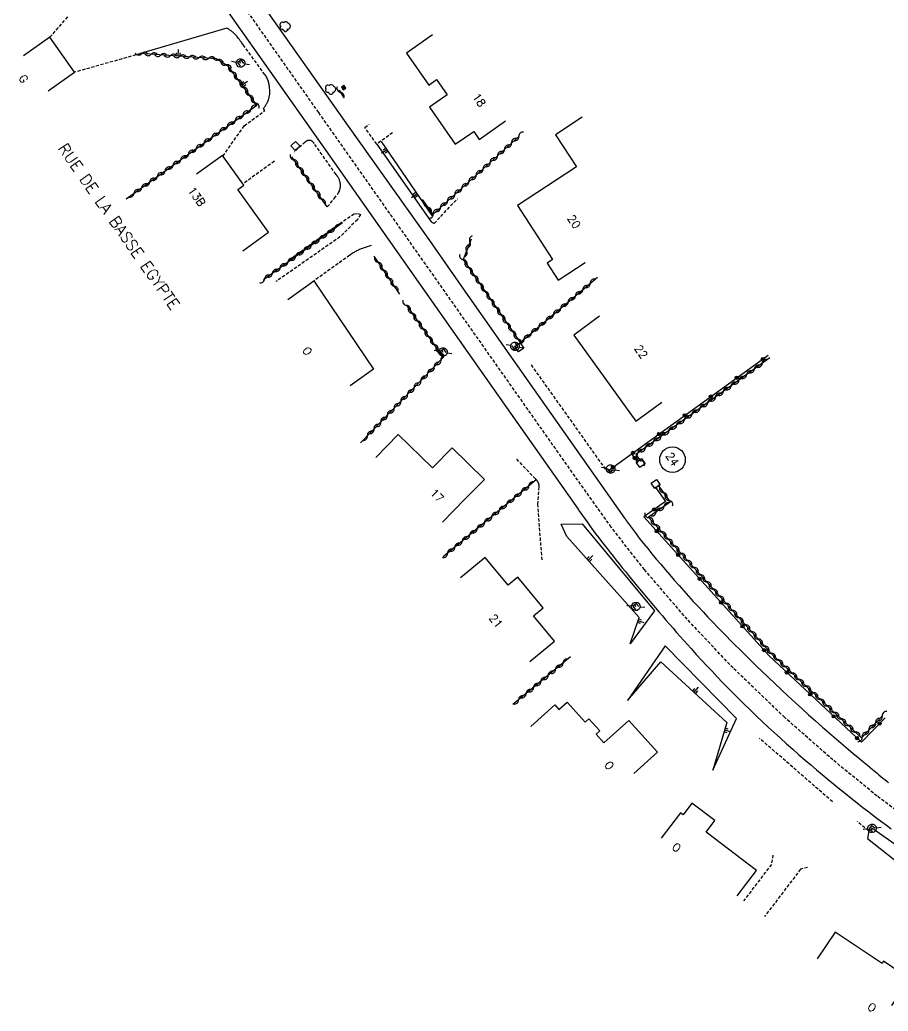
# Model space of a CAD drawing. Header units: millimetres. Extents: x 136000 to 137000, y 120000 to 121000.
# Drawn here: x 136259.7 to 136395.3, y 120301.7 to 120456.6 of the extents above; entities that cross this region are included whole.
import ezdxf
from ezdxf.enums import TextEntityAlignment as Align

# ---------------------------------------------------------------- set-up
doc = ezdxf.new("R2010")
doc.units = ezdxf.units.MM
doc.linetypes.add('DASHED', pattern=[0.75, 0.5, -0.25])
doc.layers.get('0').update_dxf_attribs({"linetype": 'CONTINUOUS'})
for name, color, linetype in [('W0001', 6, 'DASHED'), ('W0008', 7, 'CONTINUOUS'), ('W0100', 7, 'CONTINUOUS'), ('W0112', 1, 'DASHED'), ('W0211', 2, 'CONTINUOUS'), ('W0300', 7, 'CONTINUOUS'), ('W0310', 3, 'CONTINUOUS'), ('W0322', 7, 'CONTINUOUS'), ('W0330', 7, 'CONTINUOUS'), ('W0471', 7, 'CONTINUOUS'), ('W0989', 7, 'CONTINUOUS'), ('W0991', 7, 'CONTINUOUS'), ('W1102', 7, 'CONTINUOUS')]:
    doc.layers.add(name, color=color, linetype=linetype)
doc.styles.get("Standard").update_dxf_attribs({"font": 'romans.shx', "width": 0.85})

# ---------------------------------------------------------------- blocks, each defined once
blk = doc.blocks.new('T300')
for p, q in [((-0.8, 0.51), (-0.86, 0.34)), ((-0.86, 0.34), (-0.86, 0.17)), ((-0.86, 0.17), (-0.74, 0.06)), ((-0.69, 0.63), (-0.8, 0.51)), ((-0.8, -0.06), (-0.74, 0.06)), ((-0.74, 0.06), (-0.69, 0.11)), ((-0.57, 0.69), (-0.69, 0.63)), ((-0.46, 0.69), (-0.57, 0.69)), ((-0.29, 0.63), (-0.46, 0.69)), ((-0.29, 0.63), (-0.17, 0.74)), ((-0.23, 0.57), (-0.29, 0.63)), ((-0.17, 0.74), (-0.06, 0.8)), ((-0.06, 0.8), (0.06, 0.8)), ((0.06, 0.8), (0.23, 0.74)), ((0.23, 0.74), (0.34, 0.63)), ((0.34, 0.63), (0.4, 0.51)), ((0.46, 0.46), (0.34, 0.46)), ((0.4, 0.51), (0.4, 0.46)), ((0.57, 0.4), (0.46, 0.46)), ((0.57, 0.4), (0.69, 0.29)), ((0.69, 0.29), (0.74, 0.17)), ((0.74, 0.06), (0.69, -0.17)), ((0.74, 0.17), (0.74, 0.06)), ((-0.8, -0.17), (-0.8, -0.06)), ((-0.8, -0.23), (-0.8, -0.17)), ((-0.74, -0.34), (-0.8, -0.23)), ((-0.69, -0.4), (-0.74, -0.34)), ((-0.51, -0.46), (-0.69, -0.4)), ((-0.4, -0.46), (-0.51, -0.46)), ((-0.4, -0.46), (-0.34, -0.46)), ((-0.34, -0.46), (-0.34, -0.4)), ((-0.34, -0.51), (-0.34, -0.46)), ((-0.29, -0.63), (-0.34, -0.51)), ((-0.17, -0.74), (-0.29, -0.63)), ((-0.06, -0.8), (-0.17, -0.74)), ((0.06, -0.8), (-0.06, -0.8)), ((0.17, -0.74), (0.06, -0.8)), ((0.23, -0.69), (0.17, -0.74)), ((0.29, -0.46), (0.23, -0.46)), ((0.29, -0.63), (0.23, -0.69)), ((0.46, -0.4), (0.29, -0.46)), ((0.34, -0.51), (0.29, -0.63)), ((0.34, -0.51), (0.34, -0.46)), ((0.57, -0.34), (0.46, -0.4)), ((0.63, -0.29), (0.57, -0.34)), ((0.69, -0.17), (0.63, -0.29))]:
    blk.add_line(p, q)
blk = doc.blocks.new('T471')
for p, q in [((-0.333334, 0.333334), (-0.333334, -0.333334)), ((-0.333334, 0.333334), (0.333334, 0.333334)), ((-0.333334, 0), (0, 0)), ((0.500001, 0.500001), (1.000002, 1.000002)), ((-0.500001, -0.500001), (-1.000002, -1.000002)), ((-0.333334, -0.333334), (0.333334, -0.333334))]:
    blk.add_line(p, q)
blk.add_ellipse((0, 0), major_axis=(0.471405, 0.471405), ratio=1, start_param=5.4977871438, end_param=11.780972451)
blk = doc.blocks.new('t211o')
at = {"color": 0, "linetype": 'Continuous'}
for p, q in [((-0.29, 0.5), (-0.29, 0)), ((0, 1), (0, 0)), ((0.29, 0.5), (0.29, 0))]:
    blk.add_line(p, q, dxfattribs=at)
blk = doc.blocks.new('t330o')
at = {"color": 0, "linetype": 'Continuous'}
for p, q in [((0.25, -0.25), (-0.25, 0.25)), ((-0.25, -0.25), (0.25, 0.25)), ((-0.25, 0.25), (-0.25, -0.25)), ((0.25, 0.25), (-0.25, 0.25)), ((0.25, -0.25), (0.25, 0.25)), ((-0.25, -0.25), (0.25, -0.25)), ((-0.25, -0.25), (-0.25, -0.25))]:
    blk.add_line(p, q, dxfattribs=at)
blk = doc.blocks.new('t112o')
at = {"color": 0, "linetype": 'Continuous'}
for p, q in [((-0.5, 0.5), (0.5, 0.5)), ((-0.5, -0.5), (-0.5, 0.5)), ((0.5, 0.5), (0.5, -0.5)), ((0.5, -0.5), (-0.5, -0.5))]:
    blk.add_line(p, q, dxfattribs=at)
blk = doc.blocks.new('t310o')
at = {"color": 0, "linetype": 'Continuous'}
for centre, start, end in [((-0.5, 0.38), 216.8699, 323.1304), ((0.5, -0.37), 36.8699, 143.1303)]:
    blk.add_arc(centre, 0.625, start, end, dxfattribs=at)
blk = doc.blocks.new('t322o')
at = {"color": 0, "linetype": 'Continuous'}
for radius in [0.25, 0.15]:
    blk.add_circle((0, 0), radius, dxfattribs=at)

msp = doc.modelspace()

# ---------------------------------------------------------------- linework, layer by layer
at = {"layer": 'W0001'}
msp.add_lwpolyline([(136400.66, 120330.01), (136393.59, 120335.34), (136386.69, 120340.98), (136379.16, 120347.61), (136371.11, 120355.34), (136363.94, 120362.94), (136357.25, 120370.71), (136352.08, 120377.32), (136346, 120385.87), (136306.41, 120442.08), (136290, 120465.38)], dxfattribs=at)
at = {"layer": 'W0008'}
for points in [[(136284.69, 120477.3), (136311.02, 120439.93), (136323.69, 120422.09), (136328.59, 120415.05), (136336.08, 120404.41), (136354.17, 120378.73), (136354.2, 120378.67), (136354.25, 120378.62), (136354.28, 120378.56), (136354.31, 120378.51), (136354.36, 120378.46), (136354.39, 120378.4), (136354.44, 120378.35), (136354.47, 120378.3), (136354.5, 120378.24), (136354.55, 120378.19), (136354.55, 120378.19), (136355.17, 120377.33), (136355.8, 120376.48), (136356.44, 120375.64), (136357.09, 120374.8), (136357.77, 120373.98), (136358.44, 120373.15), (136359.11, 120372.33), (136359.8, 120371.53), (136360.5, 120370.72), (136361.19, 120369.92), (136361.92, 120369.08), (136362.66, 120368.24), (136363.41, 120367.4), (136364.14, 120366.57), (136364.89, 120365.74), (136365.64, 120364.92), (136366.41, 120364.1), (136367.17, 120363.29), (136367.94, 120362.48), (136368.7, 120361.67), (136368.7, 120361.67), (136369.38, 120360.98), (136370.05, 120360.3), (136370.72, 120359.61), (136371.41, 120358.93), (136372.08, 120358.26), (136372.77, 120357.58), (136373.45, 120356.91), (136374.14, 120356.24), (136374.83, 120355.57), (136375.53, 120354.9), (136376.56, 120353.91), (136377.61, 120352.92), (136378.66, 120351.93), (136379.7, 120350.94), (136380.77, 120349.97), (136381.83, 120348.99), (136382.89, 120348.03), (136383.97, 120347.07), (136385.05, 120346.12), (136386.13, 120345.16), (136386.86, 120344.53), (136387.61, 120343.9), (136388.34, 120343.27), (136389.09, 120342.64), (136389.83, 120342.01), (136390.58, 120341.4), (136391.33, 120340.77), (136392.08, 120340.15), (136392.83, 120339.53), (136393.58, 120338.91), (136393.88, 120338.66), (136394.17, 120338.41), (136394.48, 120338.16), (136394.78, 120337.92), (136395.08, 120337.67), (136395.38, 120337.42)], [(136284.14, 120469.32), (136307.5, 120436.15), (136335.7, 120396.03), (136346.89, 120380.14), (136346.92, 120380.1), (136346.95, 120380.05), (136346.98, 120380.01), (136347.02, 120379.98), (136347.05, 120379.94), (136347.06, 120379.89), (136347.09, 120379.85), (136347.13, 120379.81), (136347.16, 120379.77), (136347.19, 120379.73), (136347.59, 120379.15), (136348.02, 120378.57), (136348.42, 120377.99), (136348.84, 120377.41), (136349.27, 120376.83), (136349.69, 120376.26), (136350.13, 120375.69), (136350.55, 120375.12), (136350.98, 120374.56), (136351.42, 120374), (136351.42, 120374), (136351.89, 120373.39), (136352.36, 120372.79), (136352.84, 120372.19), (136353.31, 120371.59), (136353.8, 120371), (136354.28, 120370.4), (136354.77, 120369.81), (136355.25, 120369.22), (136355.73, 120368.62), (136356.23, 120368.03), (136356.23, 120368.03), (136356.5, 120367.71), (136356.77, 120367.38), (136357.05, 120367.05), (136357.31, 120366.73), (136357.59, 120366.4), (136357.86, 120366.07), (136358.13, 120365.74), (136358.41, 120365.42), (136358.67, 120365.09), (136358.95, 120364.77), (136359.5, 120364.12), (136360.06, 120363.47), (136360.61, 120362.83), (136361.17, 120362.18), (136361.72, 120361.54), (136362.28, 120360.9), (136362.84, 120360.26), (136363.42, 120359.62), (136363.98, 120358.99), (136364.55, 120358.36), (136364.55, 120358.36), (136365.36, 120357.47), (136366.17, 120356.58), (136366.98, 120355.7), (136367.81, 120354.83), (136368.64, 120353.96), (136369.47, 120353.09), (136370.3, 120352.23), (136371.14, 120351.38), (136372, 120350.53), (136372.84, 120349.69), (136373.77, 120348.79), (136374.7, 120347.89), (136375.64, 120347.01), (136376.58, 120346.12), (136377.53, 120345.25), (136378.48, 120344.38), (136379.45, 120343.51), (136380.42, 120342.65), (136381.39, 120341.8), (136382.38, 120340.96), (136382.38, 120340.96), (136383.25, 120340.2), (136384.14, 120339.45), (136385.03, 120338.7), (136385.92, 120337.95), (136386.83, 120337.22), (136387.73, 120336.48), (136388.64, 120335.75), (136389.55, 120335.02), (136390.45, 120334.3), (136391.38, 120333.58), (136392.11, 120333.01), (136392.83, 120332.45), (136393.56, 120331.89), (136394.3, 120331.33), (136395.03, 120330.78), (136395.78, 120330.23)]]:
    msp.add_lwpolyline(points, dxfattribs=at)
at = {"layer": 'W0100'}
for points in [[(136264.19, 120445.48), (136268.28, 120448.36), (136264.44, 120453.83), (136260.34, 120450.96)], [(136324.19, 120454.23), (136320.09, 120451.36), (136323.58, 120446.37), (136324.81, 120447.23), (136326.47, 120444.84), (136323.7, 120442.91), (136327.73, 120437.12), (136330.61, 120439.13), (136331.48, 120437.89), (136335.58, 120440.76)], [(136347.56, 120441.35), (136343.38, 120438.62), (136346.67, 120433.58), (136337.44, 120427.54), (136342.92, 120419.15), (136342.06, 120418.58), (136343.81, 120415.9), (136348, 120418.65)], [(136294.55, 120420.48), (136298.59, 120423.4), (136293.8, 120430.07), (136294.73, 120430.74), (136291.41, 120435.38), (136287.34, 120432.46)], [(136301.61, 120412.87), (136305.67, 120415.79), (136314.95, 120402.03), (136311.3, 120399.4)], [(136350.27, 120410.28), (136346.22, 120407.34), (136355.94, 120393.9), (136360, 120396.83)], [(136325.75, 120378.09), (136329.23, 120381.68), (136332.3, 120384.8), (136327.23, 120389.72), (136324.17, 120386.58), (136318.8, 120391.82), (136315.3, 120388.23)], [(136339.38, 120356.33), (136343.22, 120359.51), (136339.94, 120363.48), (136341.47, 120364.75), (136337.52, 120369.51), (136335.98, 120368.25), (136332.38, 120372.61), (136328.53, 120369.42)], [(136339.53, 120346.22), (136343.25, 120349.57), (136343.91, 120348.84), (136345.19, 120350), (136348, 120346.87), (136348.59, 120347.4), (136350.28, 120345.54), (136349.7, 120345.01), (136350.94, 120343.63), (136354.83, 120347.15), (136359.3, 120342.21), (136355.58, 120338.86)], [(136371.73, 120319.75), (136374.77, 120323.73), (136366.89, 120329.7), (136368.27, 120331.51), (136364.67, 120334.23), (136363.31, 120332.43), (136362.91, 120332.73), (136359.88, 120328.75)], [(136395.88, 120302.66), (136398.66, 120306.82), (136394.59, 120309.54), (136394.36, 120309.18), (136387.02, 120314.08), (136384.23, 120309.91)]]:
    msp.add_lwpolyline(points, dxfattribs=at)
at = {"layer": 'W0112'}
for points in [[(136264.44, 120453.83), (136267.27, 120457.07)], [(136291.47, 120435.3), (136294.78, 120440.01), (136298.02, 120442.39), (136297.78, 120442.71), (136297.86, 120442.82), (136297.94, 120442.93), (136298.02, 120443.04), (136298.08, 120443.15), (136298.16, 120443.26), (136298.22, 120443.37), (136298.3, 120443.48), (136298.36, 120443.6), (136298.41, 120443.72), (136298.47, 120443.83), (136298.55, 120444.05), (136298.63, 120444.26), (136298.67, 120444.49), (136298.72, 120444.73), (136298.75, 120444.96), (136298.77, 120445.19), (136298.77, 120445.43), (136298.75, 120445.67), (136298.73, 120445.91), (136298.72, 120446.15), (136298.69, 120446.32), (136298.67, 120446.49), (136298.63, 120446.65), (136298.59, 120446.83), (136298.55, 120446.99), (136298.48, 120447.15), (136298.42, 120447.3), (136298.36, 120447.46), (136298.28, 120447.61), (136298.19, 120447.75), (136298.17, 120447.77), (136298.16, 120447.8), (136298.14, 120447.83), (136298.13, 120447.85), (136298.09, 120447.87), (136298.08, 120447.9), (136298.06, 120447.93), (136298.05, 120447.95), (136298.03, 120447.98), (136298, 120448), (136298, 120448), (136294.63, 120452.65), (136294.59, 120452.68), (136294.58, 120452.7), (136294.56, 120452.73), (136294.53, 120452.76), (136294.52, 120452.79), (136294.5, 120452.81), (136294.48, 120452.84), (136294.45, 120452.87), (136294.44, 120452.9), (136294.42, 120452.92), (136294.3, 120453.1), (136294.16, 120453.28), (136294.03, 120453.47), (136293.89, 120453.64), (136293.77, 120453.82), (136293.63, 120453.99), (136293.47, 120454.15), (136293.33, 120454.32), (136293.17, 120454.48), (136293, 120454.62), (136292.92, 120454.69), (136292.83, 120454.76), (136292.73, 120454.83), (136292.64, 120454.9), (136292.55, 120454.97), (136292.45, 120455.03), (136292.36, 120455.09), (136292.27, 120455.15), (136292.16, 120455.22), (136292.06, 120455.28), (136292.06, 120455.28)], [(136278.59, 120451.29), (136268.28, 120448.36)], [(136317.94, 120438.92), (136315.47, 120437.14), (136313.61, 120439.76), (136314.28, 120440.22)], [(136307.75, 120427.36), (136308.86, 120428.69), (136309.38, 120429.41), (136309.39, 120429.44), (136309.41, 120429.46), (136309.44, 120429.48), (136309.45, 120429.51), (136309.47, 120429.53), (136309.48, 120429.55), (136309.5, 120429.58), (136309.52, 120429.61), (136309.53, 120429.63), (136309.55, 120429.65), (136309.63, 120429.78), (136309.67, 120429.9), (136309.72, 120430.04), (136309.77, 120430.18), (136309.78, 120430.31), (136309.8, 120430.46), (136309.81, 120430.6), (136309.81, 120430.74), (136309.8, 120430.89), (136309.78, 120431.03), (136309.77, 120431.14), (136309.73, 120431.25), (136309.7, 120431.36), (136309.67, 120431.46), (136309.63, 120431.56), (136309.59, 120431.66), (136309.53, 120431.76), (136309.48, 120431.87), (136309.44, 120431.96), (136309.38, 120432.05), (136309.38, 120432.05), (136309.34, 120432.09), (136309.33, 120432.13), (136309.3, 120432.16), (136309.28, 120432.2), (136309.25, 120432.24), (136309.22, 120432.27), (136309.2, 120432.31), (136309.17, 120432.35), (136309.14, 120432.38), (136309.11, 120432.42), (136309.11, 120432.42), (136305.7, 120437.24), (136305.69, 120437.27), (136305.67, 120437.3), (136305.66, 120437.32), (136305.64, 120437.34), (136305.63, 120437.37), (136305.59, 120437.39), (136305.58, 120437.41), (136305.56, 120437.44), (136305.55, 120437.46), (136305.53, 120437.48), (136305.48, 120437.52), (136305.44, 120437.56), (136305.39, 120437.6), (136305.33, 120437.63), (136305.28, 120437.66), (136305.22, 120437.69), (136305.16, 120437.7), (136305.09, 120437.72), (136305.03, 120437.73), (136304.97, 120437.73), (136304.91, 120437.73), (136304.84, 120437.73), (136304.78, 120437.73), (136304.73, 120437.72), (136304.67, 120437.7), (136304.61, 120437.68), (136304.56, 120437.65), (136304.52, 120437.63), (136304.45, 120437.6), (136304.41, 120437.57), (136304.39, 120437.55), (136304.39, 120437.55), (136304.38, 120437.54), (136304.36, 120437.52), (136304.34, 120437.51), (136304.33, 120437.5), (136304.33, 120437.49), (136304.31, 120437.48), (136304.3, 120437.47), (136304.28, 120437.45), (136302.59, 120435.94)], [(136299.48, 120434.47), (136294.59, 120430.94)], [(136324.44, 120424.77), (136328.05, 120428.62)], [(136301.73, 120419.03), (136310.27, 120425.17), (136311.97, 120426.26), (136312.58, 120426.34), (136312.92, 120426.16), (136312.44, 120425.35), (136309.73, 120422.67), (136299.73, 120415.68)], [(136314.61, 120421.3), (136314.45, 120421.25), (136314.3, 120421.2), (136314.14, 120421.15), (136313.98, 120421.11), (136313.83, 120421.05), (136313.67, 120421.01), (136313.52, 120420.95), (136313.36, 120420.9), (136313.22, 120420.85), (136313.06, 120420.79), (136313.06, 120420.79), (136312.91, 120420.73), (136312.77, 120420.67), (136312.63, 120420.61), (136312.47, 120420.55), (136312.33, 120420.48), (136312.19, 120420.4), (136312.05, 120420.33), (136311.92, 120420.25), (136311.78, 120420.17), (136311.64, 120420.08), (136311.64, 120420.08), (136311.61, 120420.05), (136311.56, 120420.03), (136311.53, 120420), (136311.48, 120419.98), (136311.45, 120419.94), (136311.41, 120419.92), (136311.38, 120419.89), (136311.33, 120419.86), (136311.3, 120419.83), (136311.25, 120419.8), (136311.25, 120419.8), (136305.67, 120415.79)], [(136339.56, 120402.68), (136351.42, 120386.01)], [(136341.28, 120372.22), (136340.61, 120380.87), (136340.8, 120383.62), (136340.8, 120383.62), (136340.8, 120383.64), (136340.8, 120383.65), (136340.8, 120383.67), (136340.8, 120383.69), (136340.8, 120383.7), (136340.8, 120383.72), (136340.8, 120383.73), (136340.8, 120383.76), (136340.8, 120383.77), (136340.8, 120383.79), (136340.8, 120383.79), (136340.8, 120383.83), (136340.8, 120383.89), (136340.8, 120383.94), (136340.78, 120384), (136340.77, 120384.05), (136340.77, 120384.1), (136340.75, 120384.15), (136340.72, 120384.2), (136340.7, 120384.26), (136340.69, 120384.3), (136340.66, 120384.34), (136340.64, 120384.39), (136340.61, 120384.43), (136340.58, 120384.47), (136340.56, 120384.51), (136340.53, 120384.55), (136340.5, 120384.59), (136340.47, 120384.62), (136340.44, 120384.66), (136340.41, 120384.7), (136340.41, 120384.7), (136340.39, 120384.72), (136340.38, 120384.73), (136340.36, 120384.76), (136340.34, 120384.77), (136340.33, 120384.79), (136340.31, 120384.8), (136340.3, 120384.83), (136340.28, 120384.84), (136340.25, 120384.86), (136340.23, 120384.87), (136337.16, 120388.15)], [(136386.63, 120334.45), (136375.25, 120344.34)], [(136392.27, 120329.9), (136390.5, 120331.36)], [(136377.33, 120326.13), (136377.08, 120324.67), (136372.75, 120318.98)], [(136382.72, 120324.19), (136381.63, 120323.92), (136376, 120316.51)]]:
    msp.add_lwpolyline(points, dxfattribs=at)
at = {"layer": 'W0211'}
for points in [[(136292.06, 120455.28), (136278.59, 120451.29)], [(136315.47, 120437.14), (136323.97, 120425.03), (136324.44, 120424.77)], [(136316.16, 120437.56), (136324.05, 120425.98)], [(136345.17, 120375.89), (136344.28, 120377.78), (136347.52, 120377.84), (136358.84, 120364.26), (136358.84, 120364.26), (136355.03, 120359.12), (136356.42, 120363.24), (136356.42, 120363.24), (136345.17, 120375.89), (136344.28, 120377.78)], [(136367.94, 120339.38), (136371.64, 120347.43), (136360.5, 120358.78), (136354.61, 120350.27), (136359.84, 120356.32), (136370.14, 120346.84), (136367.94, 120339.38)], [(136403.73, 120322.62), (136392.94, 120330.24), (136392.27, 120329.9), (136392.11, 120328.71), (136401.7, 120321.13)], [(136403.73, 120322.62), (136392.94, 120330.24)], [(136392.11, 120328.71), (136401.7, 120321.13)]]:
    msp.add_lwpolyline(points, dxfattribs=at)
at = {"layer": 'W0310'}
for points in [[(136276.34, 120428.58), (136296.72, 120443.25), (136292.33, 120449.27), (136290.41, 120450.49), (136278.59, 120451.29)], [(136309.61, 120445.57), (136310.31, 120444.39)], [(136322.55, 120428.51), (136324.2, 120426.17), (136337.7, 120438.4)], [(136307.75, 120427.36), (136302.23, 120435.14)], [(136310.13, 120424.87), (136297.77, 120415.98)], [(136330.19, 120422.32), (136328.95, 120419.14), (136337.84, 120406.15), (136349.92, 120416.36)], [(136319.09, 120413.71), (136315.06, 120419.67)], [(136320.06, 120412.05), (136325.86, 120403.81), (136312.95, 120390.52)], [(136376.86, 120403.79), (136355.94, 120388.66), (136356.64, 120387.7)], [(136340.38, 120384.73), (136325.83, 120372.69)], [(136359.34, 120383.94), (136361.27, 120381.22), (136357.92, 120378.87), (136377.09, 120357.57), (136391.13, 120344.44), (136394.48, 120347.91)], [(136345.7, 120357.07), (136336.72, 120349.62)]]:
    msp.add_lwpolyline(points, dxfattribs=at)
at = {"layer": 'W0322'}
for points in [[(136351.42, 120386.01), (136376.56, 120404.19)], [(136356.27, 120387.44), (136355.28, 120388.8)], [(136358.94, 120383.65), (136360.56, 120381.33), (136357.17, 120378.95), (136376.73, 120357.22), (136391.14, 120343.74), (136394.84, 120347.57)]]:
    msp.add_lwpolyline(points, dxfattribs=at)
at = {"layer": 'W1102'}
msp.add_circle((136361.64, 120387.87), 2, dxfattribs=at)

# ---------------------------------------------------------------- block references
at = {"layer": 'W0112'}
for p, rotation in [((136302.78, 120436.86), 42.8753871706943), ((136337.74, 120405.43), 125.1416138010277), ((136356.69, 120387.37), 214.9263418516507), ((136359.01, 120384.07), 214.9263418562055)]:
    msp.add_blockref('t112o', p, dxfattribs=dict(at, rotation=rotation))
at = {"layer": 'W0211'}
for p, rotation in [((136284.41, 120450.9), 357.8054474590001), ((136294.48, 120446.33), 307.3238232076183), ((136317.02, 120436.29), 124.4449279926562), ((136321.71, 120429.41), 125.1540754269227), ((136348.47, 120372.19), 313.8114850200926), ((136356.25, 120362.72), 251.0063108898135), ((136364.99, 120351.58), 318.8284453248442), ((136369.79, 120345.64), 254.0661800461864)]:
    msp.add_blockref('t211o', p, dxfattribs=dict(at, rotation=rotation))
at = {"layer": 'W0300'}
for p in [(136301.22, 120455.51), (136308.31, 120445.68)]:
    msp.add_blockref('T300', p, dxfattribs=at)
at = {"layer": 'W0310'}
for p, rotation in [((136278.77, 120451.28), 176.1405352145547), ((136280.26, 120451.18), 176.1405352145547), ((136281.76, 120451.07), 176.1405352145547), ((136283.26, 120450.97), 176.1405352145547), ((136284.75, 120450.87), 176.1405352145547), ((136286.25, 120450.77), 176.1405352145547), ((136287.75, 120450.67), 176.1405352145547), ((136289.24, 120450.57), 176.1405352145547), ((136290.69, 120450.31), 147.6193741544002), ((136291.95, 120449.51), 147.6193741544002), ((136292.95, 120448.42), 126.0893687527012), ((136293.83, 120447.21), 126.0893687527012), ((136294.72, 120445.99), 126.0893687527012), ((136309.8, 120445.25), 300.7970351788716), ((136295.6, 120444.78), 126.0893687527012), ((136296.49, 120443.57), 126.0893687527012), ((136295.82, 120442.6), 35.74277375803243), ((136293.39, 120440.85), 35.74277375803243), ((136294.61, 120441.73), 35.74277375803243), ((136290.95, 120439.1), 35.74277375803243), ((136292.17, 120439.98), 35.74277375803243), ((136289.74, 120438.22), 35.74277375803243), ((136337.65, 120438.35), 42.16632011749956), ((136287.3, 120436.47), 35.74277375803243), ((136288.52, 120437.35), 35.74277375803243), ((136335.42, 120436.33), 42.16632011749956), ((136336.53, 120437.34), 42.16632011749956), ((136284.87, 120434.72), 35.74277375803243), ((136286.08, 120435.59), 35.74277375803243), ((136302.55, 120434.7), 125.3300658143046), ((136333.2, 120434.32), 42.16632011749956), ((136334.31, 120435.32), 42.16632011749956), ((136282.43, 120432.97), 35.74277375803243), ((136283.65, 120433.84), 35.74277375803243), ((136303.41, 120433.48), 125.3300658143046), ((136332.09, 120433.31), 42.16632011749956), ((136281.21, 120432.09), 35.74277375803243), ((136304.28, 120432.25), 125.3300658143046), ((136329.86, 120431.3), 42.16632011749956), ((136330.98, 120432.3), 42.16632011749956), ((136278.78, 120430.34), 35.74277375803243), ((136280, 120431.21), 35.74277375803243), ((136305.15, 120431.03), 125.3300658143046), ((136306.02, 120429.81), 125.3300658143046), ((136328.75, 120430.29), 42.16632011749956), ((136277.56, 120429.46), 35.74277375803243), ((136306.88, 120428.58), 125.3300658143046), ((136326.53, 120428.28), 42.16632011749956), ((136327.64, 120429.28), 42.16632011749956), ((136323.42, 120427.28), 305.3390385805552), ((136325.42, 120427.27), 42.16632011749956), ((136324.3, 120426.26), 42.16632011749956), ((136308.91, 120424), 215.7289418316488), ((136306.47, 120422.25), 215.7289418316488), ((136307.69, 120423.12), 215.7289418316488), ((136330.02, 120421.89), 248.7841122451906), ((136304.04, 120420.49), 215.7289418316488), ((136305.25, 120421.37), 215.7289418316488), ((136329.48, 120420.49), 248.7841122451906), ((136302.82, 120419.62), 215.7289418316488), ((136328.98, 120419.1), 304.399987287748), ((136300.38, 120417.87), 215.7289418316488), ((136301.6, 120418.74), 215.7289418316488), ((136315.73, 120418.68), 124.0701155130935), ((136316.57, 120417.44), 124.0701155130935), ((136329.83, 120417.86), 304.399987287748), ((136297.95, 120416.11), 215.7289418316488), ((136299.17, 120416.99), 215.7289418316488), ((136317.41, 120416.19), 124.0701155130935), ((136330.68, 120416.62), 304.399987287748), ((136318.25, 120414.95), 124.0701155130935), ((136331.52, 120415.39), 304.399987287748), ((136332.37, 120414.15), 304.399987287748), ((136347.63, 120414.42), 40.18979808002571), ((136348.78, 120415.39), 40.18979808002571), ((136333.22, 120412.91), 304.399987287748), ((136346.48, 120413.45), 40.18979808002571), ((136320.12, 120411.97), 305.1449983818816), ((136334.07, 120411.67), 304.399987287748), ((136344.19, 120411.52), 40.18979808002571), ((136345.34, 120412.49), 40.18979808002571), ((136320.98, 120410.74), 305.1449983818816), ((136321.84, 120409.51), 305.1449983818816), ((136334.91, 120410.44), 304.399987287748), ((136341.9, 120409.58), 40.18979808002571), ((136343.05, 120410.55), 40.18979808002571), ((136322.71, 120408.29), 305.1449983818816), ((136335.76, 120409.2), 304.399987287748), ((136336.61, 120407.96), 304.399987287748), ((136340.76, 120408.61), 40.18979808002571), ((136323.57, 120407.06), 305.1449983818816), ((136337.46, 120406.72), 304.399987287748), ((136338.46, 120406.68), 40.18979808002571), ((136339.61, 120407.65), 40.18979808002571), ((136324.44, 120405.84), 305.1449983818816), ((136325.3, 120404.61), 305.1449983818816), ((136325.49, 120403.43), 225.8370026302786), ((136324.45, 120402.36), 225.8370026302786), ((136374.43, 120402.03), 215.8641708539394), ((136375.64, 120402.91), 215.8641708539394), ((136322.36, 120400.21), 225.8370026302786), ((136323.4, 120401.28), 225.8370026302786), ((136373.21, 120401.15), 215.8641708539394), ((136321.31, 120399.13), 225.8370026302786), ((136370.78, 120399.39), 215.8641708539394), ((136372, 120400.27), 215.8641708539394), ((136320.27, 120398.05), 225.8370026302786), ((136368.35, 120397.64), 215.8641708539394), ((136369.57, 120398.52), 215.8641708539394), ((136318.18, 120395.9), 225.8370026302786), ((136319.22, 120396.98), 225.8370026302786), ((136365.92, 120395.88), 215.8641708539394), ((136367.14, 120396.76), 215.8641708539394), ((136317.13, 120394.83), 225.8370026302786), ((136363.49, 120394.12), 215.8641708539394), ((136364.7, 120395), 215.8641708539394), ((136315.04, 120392.67), 225.8370026302786), ((136316.09, 120393.75), 225.8370026302786), ((136362.27, 120393.24), 215.8641708539394), ((136314, 120391.6), 225.8370026302786), ((136359.84, 120391.48), 215.8641708539394), ((136361.06, 120392.36), 215.8641708539394), ((136357.41, 120389.73), 215.8641708539394), ((136358.63, 120390.61), 215.8641708539394), ((136356.19, 120388.85), 215.8641708539394), ((136356.64, 120387.71), 306.1971853300652), ((136339.22, 120383.78), 219.6297792358301), ((136336.91, 120381.86), 219.6297792358301), ((136338.07, 120382.82), 219.6297792358301), ((136360.21, 120382.72), 305.1798708492126), ((136335.75, 120380.91), 219.6297792358301), ((136360.31, 120380.55), 215.0281141232592), ((136361.07, 120381.49), 305.1798708492126), ((136333.44, 120378.99), 219.6297792358301), ((136334.6, 120379.95), 219.6297792358301), ((136357.98, 120378.81), 311.9837503275714), ((136359.08, 120379.69), 215.0281141232592), ((136331.13, 120377.08), 219.6297792358301), ((136332.29, 120378.04), 219.6297792358301), ((136358.98, 120377.7), 311.9837503275714), ((136329.98, 120376.12), 219.6297792358301), ((136359.98, 120376.58), 311.9837503275714), ((136360.99, 120375.47), 311.9837503275714), ((136327.67, 120374.21), 219.6297792358301), ((136328.82, 120375.17), 219.6297792358301), ((136361.99, 120374.35), 311.9837503275714), ((136326.51, 120373.25), 219.6297792358301), ((136362.99, 120373.24), 311.9837503275714), ((136364, 120372.12), 311.9837503275714), ((136365, 120371.01), 311.9837503275714), ((136366, 120369.89), 311.9837503275714), ((136367.01, 120368.78), 311.9837503275714), ((136368.01, 120367.66), 311.9837503275714), ((136369.01, 120366.55), 311.9837503275714), ((136370.02, 120365.43), 311.9837503275714), ((136371.02, 120364.32), 311.9837503275714), ((136372.02, 120363.2), 311.9837503275714), ((136373.03, 120362.09), 311.9837503275714), ((136374.03, 120360.97), 311.9837503275714), ((136375.03, 120359.86), 311.9837503275714), ((136376.04, 120358.74), 311.9837503275714), ((136377.04, 120357.63), 311.9837503275714), ((136344.55, 120356.11), 219.6482693054158), ((136378.13, 120356.6), 316.9112458986092), ((136379.23, 120355.57), 316.9112458986092), ((136342.24, 120354.2), 219.6482693054158), ((136343.39, 120355.15), 219.6482693054158), ((136380.32, 120354.55), 316.9112458986092), ((136339.93, 120352.28), 219.6482693054158), ((136341.08, 120353.24), 219.6482693054158), ((136381.42, 120353.53), 316.9112458986092), ((136382.51, 120352.5), 316.9112458986092), ((136338.77, 120351.33), 219.6482693054158), ((136383.61, 120351.48), 316.9112458986092), ((136337.62, 120350.37), 219.6482693054158), ((136384.7, 120350.45), 316.9112458986092), ((136385.8, 120349.43), 316.9112458986092), ((136386.89, 120348.4), 316.9112458986092), ((136394.4, 120347.83), 45.91790252502602), ((136387.99, 120347.38), 316.9112458986092), ((136389.09, 120346.35), 316.9112458986092), ((136393.36, 120346.75), 45.91790252502602), ((136390.18, 120345.33), 316.9112458986092), ((136391.27, 120344.59), 45.91790252502602), ((136392.31, 120345.67), 45.91790252502602)]:
    msp.add_blockref('t310o', p, dxfattribs=dict(at, rotation=rotation))
at = {"layer": 'W0322'}
for p, rotation in [((136375.74, 120403.59), 35.85966406127212), ((136371.68, 120400.66), 35.85966406127212), ((136367.63, 120397.73), 35.85966406127212), ((136363.58, 120394.8), 35.85966406127212), ((136359.53, 120391.87), 35.85966406127212), ((136355.47, 120388.94), 35.85966406127212), ((136358.79, 120380.09), 215.0982626461552), ((136359.19, 120376.7), 311.9894553540395), ((136362.54, 120372.99), 311.9894553540395), ((136365.88, 120369.27), 311.9894553540395), ((136369.23, 120365.56), 311.9894553540395), ((136372.57, 120361.84), 311.9894553540395), ((136375.92, 120358.12), 311.9894553540395), ((136379.5, 120354.63), 316.9097066323905), ((136383.15, 120351.22), 316.9097066323905), ((136386.8, 120347.8), 316.9097066323905), ((136393.96, 120346.65), 45.95088629760325), ((136390.45, 120344.39), 316.9097066323905)]:
    msp.add_blockref('t322o', p, dxfattribs=dict(at, rotation=rotation))
for p in [(136355.77, 120388.12), (136352.37, 120386.7)]:
    msp.add_blockref('t322o', p, dxfattribs=at)
at = {"layer": 'W0330', "rotation": 125.167674950096}
msp.add_blockref('t330o', (136310.31, 120445.96), dxfattribs=at)
at = {"layer": 'W0471'}
for p, rotation in [((136294.2, 120449.8), 305.1543466676082), ((136325.81, 120404.68), 305.1027504316011), ((136337.05, 120405.58), 125.1562185571981), ((136351.97, 120386.41), 125.160009060754), ((136355.92, 120364.96), 310.705232315456), ((136392.8, 120330.3), 322.9275005168632)]:
    msp.add_blockref('T471', p, dxfattribs=dict(at, rotation=rotation))

# ---------------------------------------------------------------- texts
at = {"layer": 'W0989'}
msp.add_text('RUE DE LA BASSE EGYPTE', height=1.75, rotation=305, dxfattribs=at).set_placement((136275.22, 120424.3), align=Align.MIDDLE)
at = {"layer": 'W0991'}
for s, rotation, p in [('G', 304, (136260.32, 120447.36)), ('18', 304, (136331.46, 120444.04)), ('13B', 306, (136287.37, 120428.96)), ('20', 304, (136346.28, 120425.04)), ('O', 303, (136304.63, 120404.82)), ('22', 304, (136356.75, 120404.73)), ('24', 304, (136361.64, 120387.95)), ('17', 315, (136324.88, 120382.26)), ('21', 309, (136334.09, 120362.68)), ('O', 309, (136351.78, 120340.13)), ('O', 324, (136362.27, 120327.31)), ('O', 326, (136392.77, 120302.34))]:
    msp.add_text(s, height=1.25, rotation=rotation, dxfattribs=at).set_placement(p, align=Align.MIDDLE)

doc.saveas('drawing.dxf')
